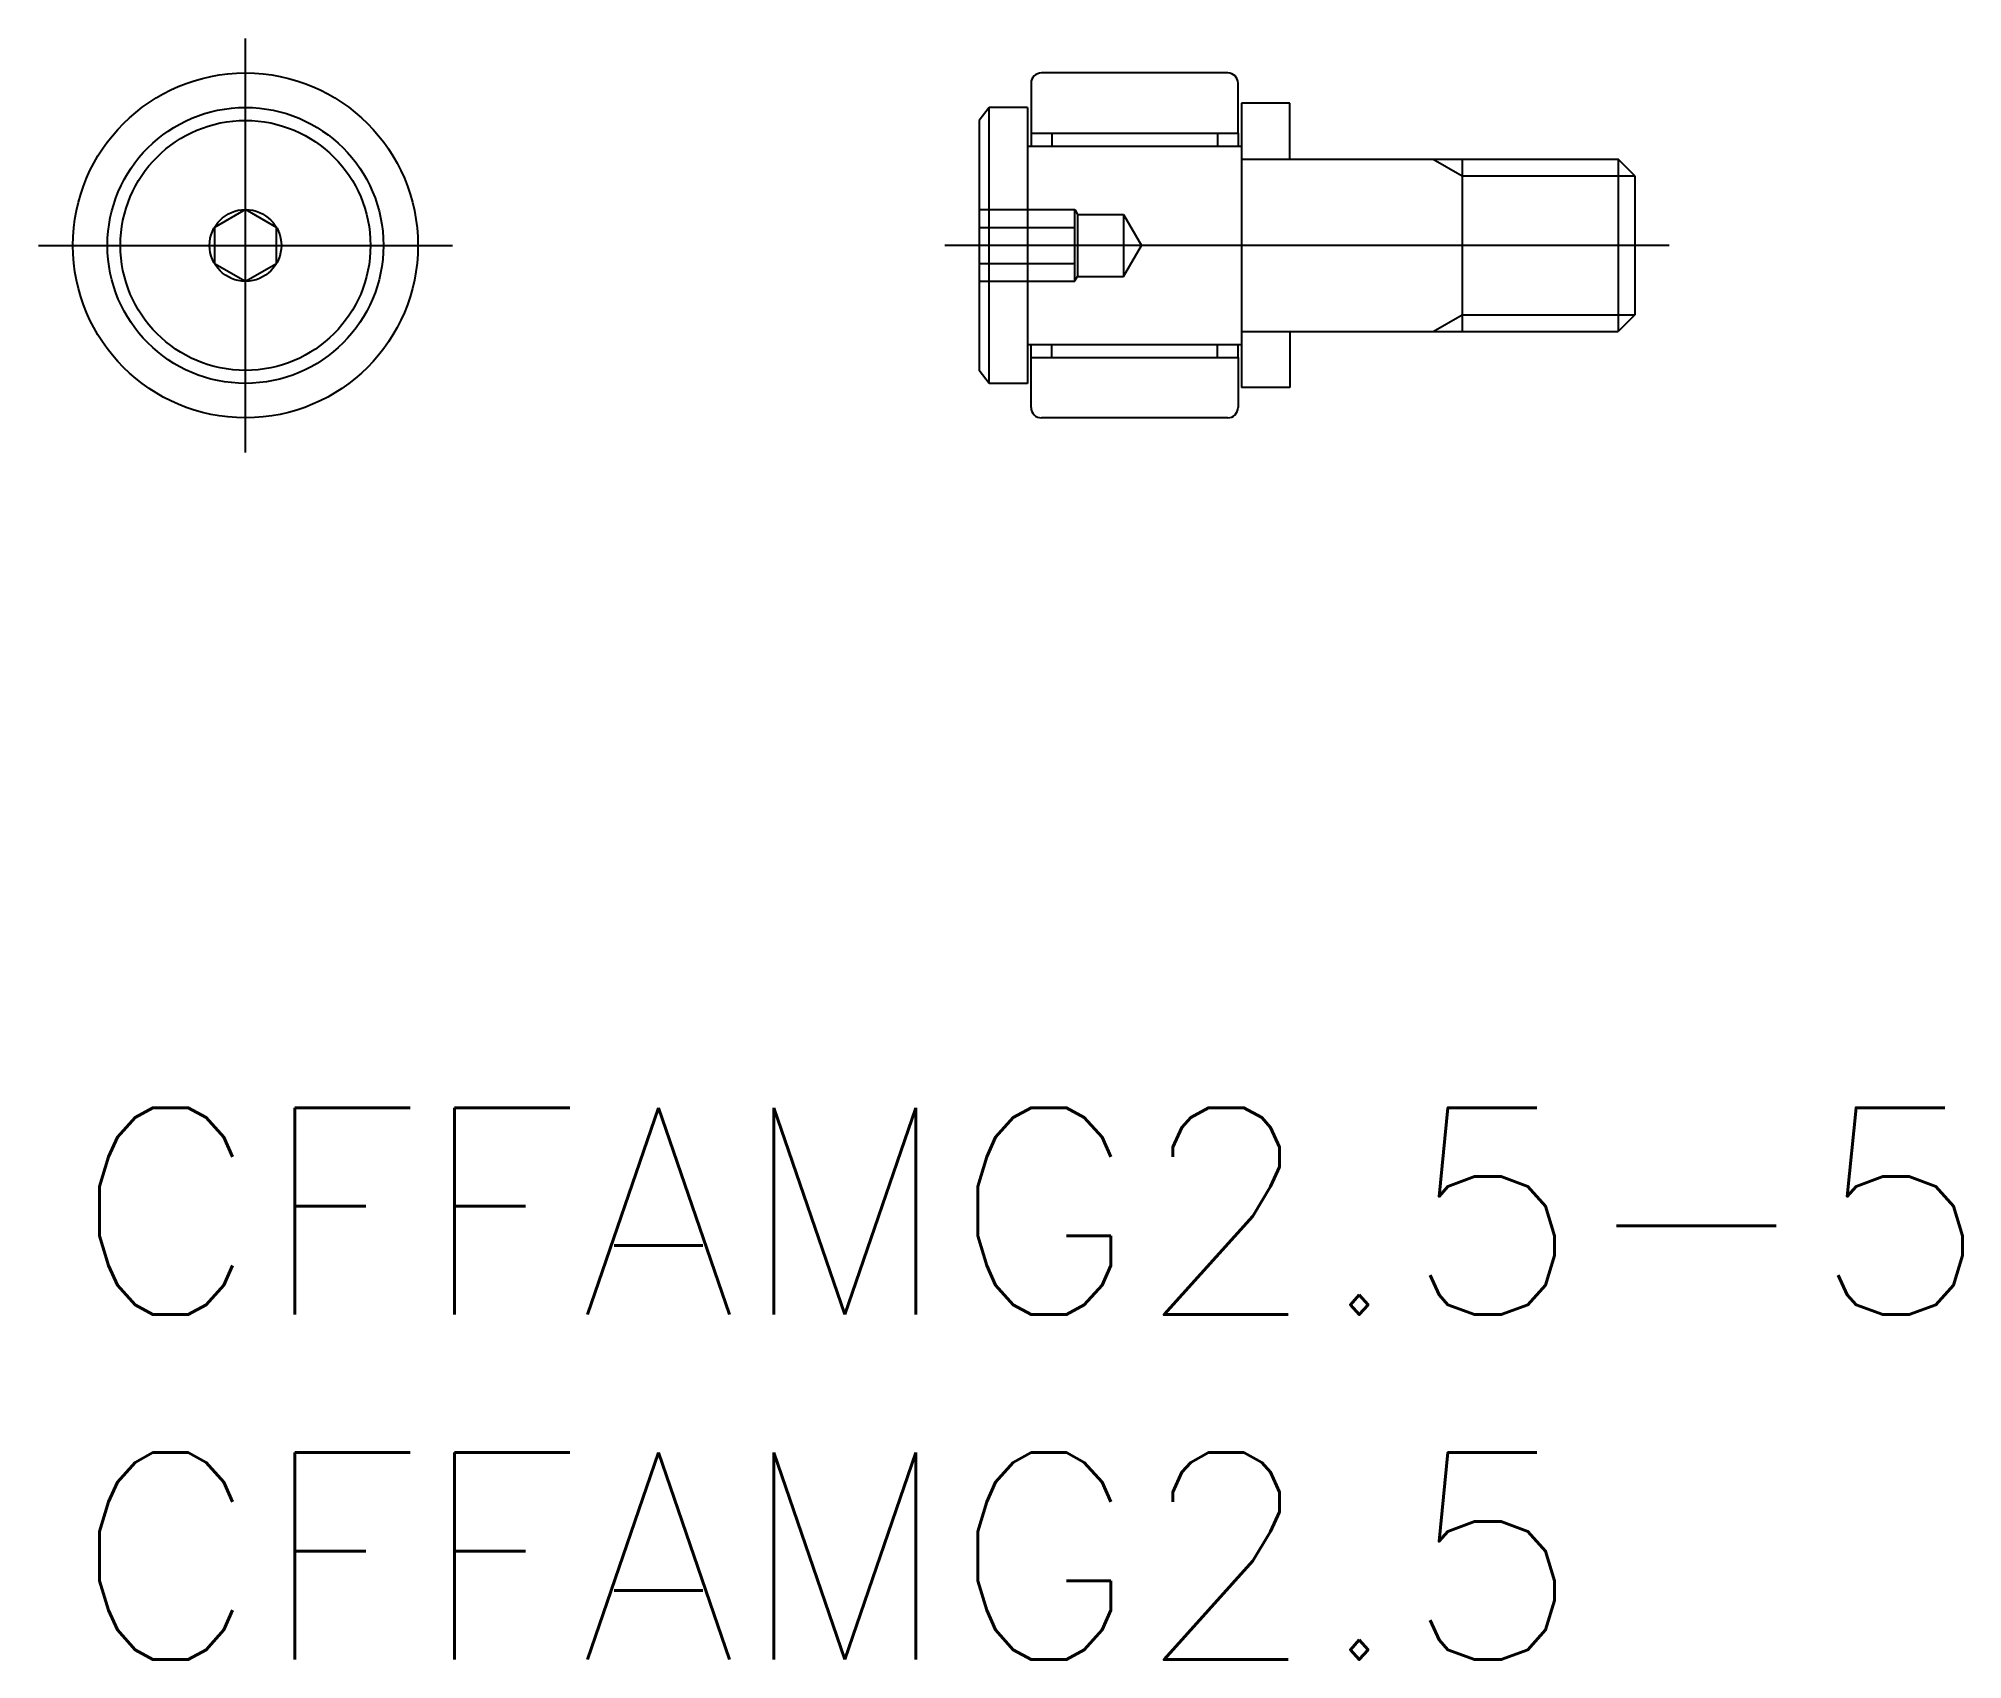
# Model space of a CAD drawing. Extents: x -0.5 to 27.4, y -8 to 15.5.
import ezdxf

# ---------------------------------------------------------------- set-up
doc = ezdxf.new("R2010")
doc.units = 0
doc.header["$LTSCALE"] = 0.5
doc.linetypes.add('CENTER', pattern=[50.8, 31.75, -6.35, 6.35, -6.35])
doc.linetypes.add('DASHED', pattern=[19.05, 12.7, -6.35])
for name, color, linetype in [('MSM_CENTER', 1, 'CENTER'), ('MSM_CONTINUOUS', 7, 'CONTINUOUS'), ('MSM_DASHED', 4, 'DASHED'), ('MSM_NARROW', 5, 'CONTINUOUS'), ('MSM_PART_NUMBER', 7, 'CONTINUOUS')]:
    doc.layers.add(name, color=color, linetype=linetype)
doc.styles.get("Standard").update_dxf_attribs({"font": 'txt.shx', "height": 3, "bigfont": 'bigfont.shx'})

# ---------------------------------------------------------------- blocks, each defined once
blk = doc.blocks.new('*U5')
at = {"layer": 'MSM_PART_NUMBER'}
blk.add_text('CFFAMG2.5-5', height=3, dxfattribs=at).set_placement((0, -3))
blk = doc.blocks.new('*U6')
at = {"layer": 'MSM_PART_NUMBER'}
blk.add_text('CFFAMG2.5', height=3, dxfattribs=at).set_placement((0, -8))

msp = doc.modelspace()

# ---------------------------------------------------------------- linework, layer by layer
at = {"layer": 'MSM_CENTER'}
for p, q in [((2.5, 9.5), (2.5, 15.5)), ((-0.5, 12.5), (5.5, 12.5)), ((23.136, 12.5), (12.636, 12.5))]:
    msp.add_line(p, q, dxfattribs=at)
at = {"layer": 'MSM_CONTINUOUS'}
for p, q in [((13.886, 14.85), (13.886, 13.938)), ((16.736, 15), (14.036, 15)), ((16.886, 14.125), (16.886, 14.85)), ((17.636, 14.563), (16.936, 14.563)), ((16.936, 14.563), (16.936, 10.438)), ((17.636, 13.75), (17.636, 14.563)), ((13.279, 14.5), (13.136, 14.313)), ((13.136, 14.313), (13.136, 10.687)), ((13.836, 14.5), (13.279, 14.5)), ((13.279, 10.5), (13.279, 14.5)), ((13.836, 14.5), (13.836, 10.5)), ((13.886, 14.125), (16.886, 14.125)), ((14.186, 14.125), (14.186, 13.938)), ((16.586, 14.125), (16.586, 13.938)), ((16.886, 14.125), (16.886, 13.938)), ((13.836, 13.938), (16.936, 13.938)), ((16.936, 13.75), (22.393, 13.75)), ((20.136, 13.75), (20.136, 11.25)), ((22.636, 13.507), (22.393, 13.75)), ((22.393, 13.75), (22.393, 11.25)), ((22.636, 13.507), (22.636, 11.494)), ((2.5, 13.02), (2.05, 12.76)), ((2.95, 12.76), (2.5, 13.02)), ((2.05, 12.76), (2.05, 12.24)), ((2.95, 12.24), (2.95, 12.76)), ((2.05, 12.24), (2.5, 11.98)), ((2.5, 11.98), (2.95, 12.24)), ((22.636, 11.494), (22.393, 11.25)), ((16.936, 11.25), (22.393, 11.25)), ((17.636, 11.25), (17.636, 10.438)), ((13.836, 11.062), (16.936, 11.062)), ((13.886, 10.15), (13.886, 11.062)), ((14.186, 10.875), (14.186, 11.062)), ((16.586, 10.875), (16.586, 11.062)), ((16.886, 10.875), (16.886, 11.062)), ((13.279, 10.5), (13.136, 10.687)), ((13.886, 10.875), (16.886, 10.875)), ((16.886, 10.875), (16.886, 10.15)), ((13.836, 10.5), (13.279, 10.5)), ((17.636, 10.438), (16.936, 10.438)), ((16.736, 10), (14.036, 10))]:
    msp.add_line(p, q, dxfattribs=at)
for radius in [2.5, 2, 1.812, 0.52]:
    msp.add_circle((2.5, 12.5), radius, dxfattribs=at)
for centre, start, end in [((14.036, 14.85), 90, 180), ((16.736, 14.85), 0, 90), ((14.036, 10.15), 180, 270), ((16.736, 10.15), 270, 0)]:
    msp.add_arc(centre, 0.15, start, end, dxfattribs=at)
at = {"layer": 'MSM_DASHED'}
for p, q in [((13.136, 13.02), (14.521, 13.02)), ((14.521, 11.98), (14.521, 13.02)), ((14.521, 13.02), (14.561, 12.95)), ((14.521, 12.05), (14.521, 12.95)), ((14.561, 12.95), (15.226, 12.95)), ((14.561, 12.95), (14.561, 12.05)), ((15.226, 12.95), (15.486, 12.5)), ((15.226, 12.95), (15.226, 12.05)), ((13.136, 12.76), (14.521, 12.76)), ((15.226, 12.05), (15.486, 12.5)), ((13.136, 12.24), (14.521, 12.24)), ((14.521, 11.98), (14.561, 12.05)), ((14.561, 12.05), (15.226, 12.05)), ((13.136, 11.98), (14.521, 11.98))]:
    msp.add_line(p, q, dxfattribs=at)
at = {"layer": 'MSM_NARROW'}
for p, q in [((19.715, 13.75), (20.136, 13.507)), ((20.136, 13.507), (22.636, 13.507)), ((19.715, 11.25), (20.136, 11.494)), ((20.136, 11.494), (22.636, 11.494))]:
    msp.add_line(p, q, dxfattribs=at)

# ---------------------------------------------------------------- block references
at = {"layer": 'MSM_CONTINUOUS'}
for name in ['*U5', '*U6']:
    msp.add_blockref(name, (0, 0), dxfattribs=at)

doc.saveas('drawing.dxf')
